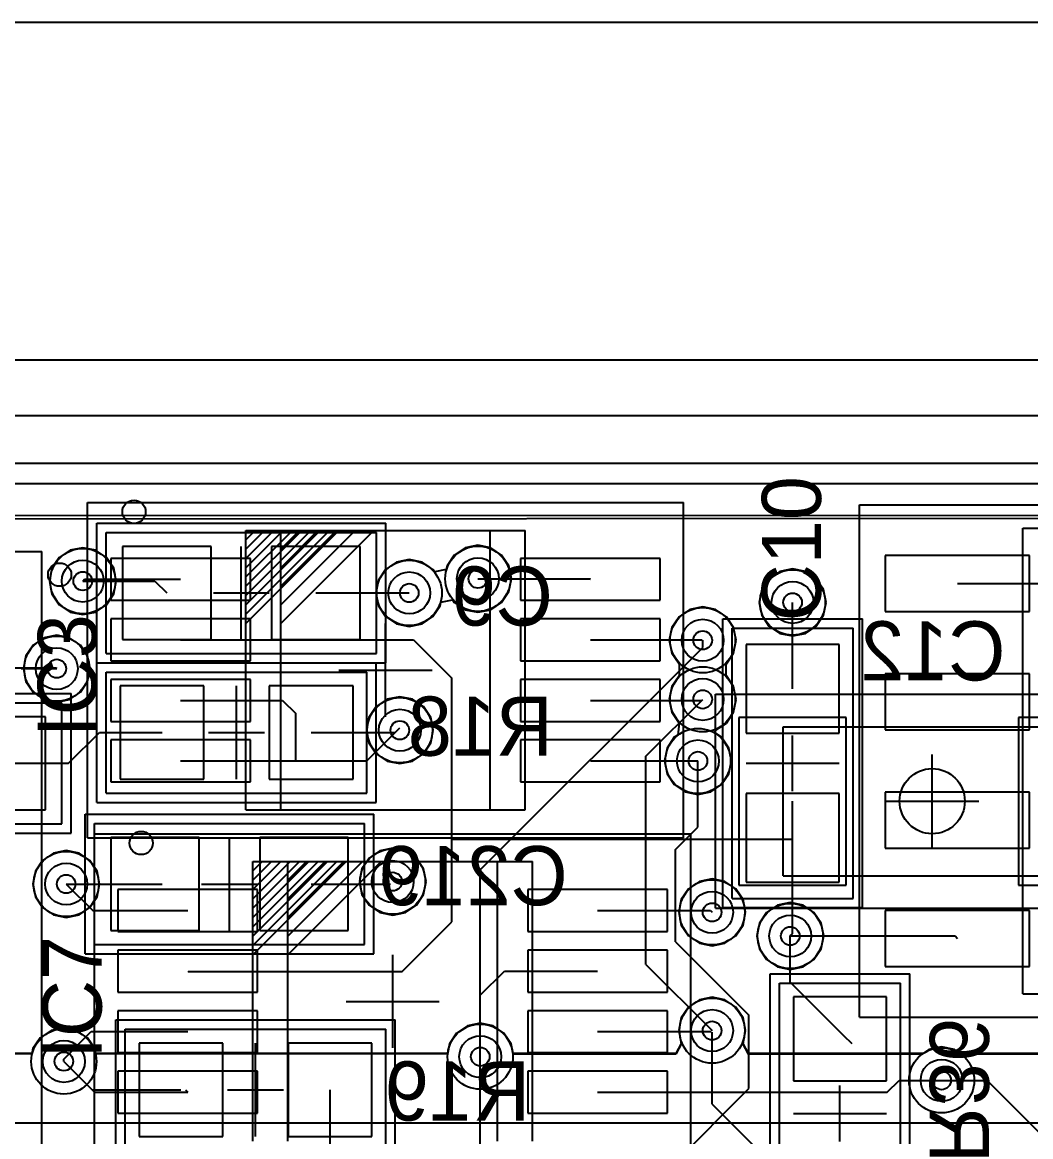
# Model space of a CAD drawing. Extents: x 28 to 300, y 18 to 330.
# Drawn here: x 169.56 to 180.39, y 187.81 to 199.77 of the extents above; entities that cross this region are included whole.
import ezdxf

# ---------------------------------------------------------------- set-up
doc = ezdxf.new("R2010")
doc.units = 0
for name, color, linetype in [('BOTTOMLAYER', 5, 'CONTINUOUS'), ('BOTTOMOVERLAY', 54, 'CONTINUOUS'), ('BOTTOMPASTE', 16, 'CONTINUOUS'), ('BOTTOMSOLDER', 6, 'CONTINUOUS'), ('DRILLDRAWING', 1, 'CONTINUOUS'), ('INTERNALPLANE1', 76, 'CONTINUOUS'), ('INTERNALPLANE6', 136, 'CONTINUOUS'), ('KEEPOUTLAYER', 6, 'CONTINUOUS'), ('MECHANICAL1', 6, 'CONTINUOUS'), ('MECHANICAL14', 56, 'CONTINUOUS'), ('MECHANICAL15', 56, 'CONTINUOUS'), ('MECHANICAL16', 56, 'CONTINUOUS'), ('MECHANICAL9', 56, 'CONTINUOUS'), ('MIDLAYER1', 16, 'CONTINUOUS'), ('MIDLAYER3', 90, 'CONTINUOUS'), ('MULTILAYER', 9, 'CONTINUOUS'), ('TOPLAYER', 1, 'CONTINUOUS'), ('TOPOVERLAY', 2, 'CONTINUOUS'), ('TOPPASTE', 8, 'CONTINUOUS'), ('TOPSOLDER', 216, 'CONTINUOUS'), ('VIAHOLELAYER', 16, 'CONTINUOUS')]:
    doc.layers.add(name, color=color, linetype=linetype)

msp = doc.modelspace()

# ---------------------------------------------------------------- linework, layer by layer
at = {"layer": 'BOTTOMLAYER'}
for p, q in [((171.59, 194.145), (170.64, 194.145)), ((170.64, 194.145), (170.64, 193.145)), ((171.59, 193.145), (171.59, 194.145)), ((173.19, 194.145), (172.24, 194.145)), ((172.24, 194.145), (172.24, 193.145)), ((173.19, 193.145), (173.19, 194.145)), ((170.213, 193.772), (170.988, 193.772)), ((170.988, 193.772), (171.115, 193.645)), ((172.715, 193.645), (173.718, 193.645)), ((170.64, 193.145), (171.59, 193.145)), ((172.24, 193.145), (173.19, 193.145)), ((176.868, 193.058), (176.868, 193.137)), ((174.48, 190.671), (176.868, 193.058)), ((169.553, 192.832), (169.934, 192.832)), ((171.514, 192.646), (170.614, 192.646)), ((170.614, 192.646), (170.614, 191.646)), ((171.514, 191.646), (171.514, 192.646)), ((173.114, 192.646), (172.214, 192.646)), ((172.214, 192.646), (172.214, 191.646)), ((173.114, 191.646), (173.114, 192.646)), ((176.258, 191.892), (176.868, 192.502)), ((169.812, 192.316), (168.862, 192.316)), ((169.812, 191.316), (169.812, 192.316)), ((178.407, 192.309), (177.257, 192.309)), ((177.257, 192.309), (177.257, 190.509)), ((178.407, 190.509), (178.407, 192.309)), ((181.407, 192.309), (180.257, 192.309)), ((180.257, 192.309), (180.257, 190.509)), ((170.061, 191.816), (170.391, 192.146)), ((170.391, 192.146), (171.064, 192.146)), ((172.664, 192.146), (173.566, 192.146)), ((169.337, 191.816), (170.061, 191.816)), ((176.258, 189.657), (176.258, 191.892)), ((176.817, 191.13), (176.817, 191.841)), ((170.614, 191.646), (171.514, 191.646)), ((172.214, 191.646), (173.114, 191.646)), ((168.862, 191.316), (169.812, 191.316)), ((177.832, 189.986), (177.832, 191.409)), ((176.576, 190.889), (176.817, 191.13)), ((171.463, 191.02), (170.513, 191.02)), ((170.513, 191.02), (170.513, 190.02)), ((171.463, 190.02), (171.463, 191.02)), ((173.063, 191.02), (172.113, 191.02)), ((172.113, 191.02), (172.113, 190.02)), ((173.063, 190.02), (173.063, 191.02)), ((176.576, 189.898), (176.576, 190.889)), ((174.48, 188.666), (174.48, 190.671)), ((170.035, 190.52), (170.988, 190.52)), ((170.988, 190.52), (171.064, 190.52)), ((172.664, 190.52), (173.515, 190.52)), ((177.257, 190.509), (178.407, 190.509)), ((180.257, 190.509), (181.407, 190.509)), ((170.513, 190.02), (171.463, 190.02)), ((172.113, 190.02), (173.063, 190.02)), ((176.576, 189.898), (177.363, 189.111)), ((177.808, 189.962), (177.832, 189.986)), ((177.808, 189.466), (177.808, 189.962)), ((176.258, 189.657), (176.969, 188.946)), ((177.808, 189.466), (178.379, 188.895)), ((178.841, 189.307), (177.841, 189.307)), ((177.841, 189.307), (177.841, 188.407)), ((178.841, 188.407), (178.841, 189.307)), ((177.363, 188.323), (177.363, 189.111)), ((170.817, 188.811), (170.817, 187.811)), ((171.717, 188.811), (170.817, 188.811)), ((171.717, 187.811), (171.717, 188.811)), ((172.417, 188.811), (172.417, 187.811)), ((173.317, 188.811), (172.417, 188.811)), ((173.317, 187.811), (173.317, 188.811)), ((178.379, 188.895), (178.468, 188.806)), ((170.01, 188.615), (170.315, 188.311)), ((175.953, 186.914), (177.363, 188.323)), ((177.841, 188.407), (178.841, 188.407)), ((170.315, 188.311), (171.267, 188.311)), ((172.867, 186.685), (172.867, 188.311)), ((170.817, 187.811), (171.717, 187.811)), ((172.417, 187.811), (173.317, 187.811))]:
    msp.add_line(p, q, dxfattribs=at)
for centre in [(170.213, 193.772), (174.455, 193.797), (173.718, 193.645), (177.833, 193.543), (176.868, 193.137), (169.934, 192.832), (176.868, 192.502), (173.617, 192.171), (176.817, 191.841), (170.035, 190.52), (173.54, 190.546), (176.969, 190.216), (177.808, 189.962), (176.969, 188.946), (170.01, 188.615), (174.48, 188.666), (179.433, 188.412)]:
    msp.add_circle(centre, 0.225, dxfattribs=at)
at = {"layer": 'BOTTOMOVERLAY'}
for p, q in [((171.915, 193.145), (171.915, 194.145)), ((171.864, 191.646), (171.864, 192.646)), ((178.782, 192.209), (179.882, 192.209)), ((171.788, 190.02), (171.788, 191.02)), ((178.782, 190.609), (179.882, 190.609)), ((172.067, 187.811), (172.067, 188.811)), ((177.841, 188.057), (178.841, 188.057))]:
    msp.add_line(p, q, dxfattribs=at)
at = {"layer": 'BOTTOMPASTE'}
for p, q in [((171.59, 194.145), (170.64, 194.145)), ((170.64, 194.145), (170.64, 193.145)), ((171.59, 193.145), (171.59, 194.145)), ((173.19, 194.145), (172.24, 194.145)), ((172.24, 194.145), (172.24, 193.145)), ((173.19, 193.145), (173.19, 194.145)), ((170.64, 193.145), (171.59, 193.145)), ((172.24, 193.145), (173.19, 193.145)), ((171.514, 192.646), (170.614, 192.646)), ((170.614, 192.646), (170.614, 191.646)), ((171.514, 191.646), (171.514, 192.646)), ((173.114, 192.646), (172.214, 192.646)), ((172.214, 192.646), (172.214, 191.646)), ((173.114, 191.646), (173.114, 192.646)), ((169.812, 192.316), (168.862, 192.316)), ((169.812, 191.316), (169.812, 192.316)), ((178.407, 192.309), (177.257, 192.309)), ((177.257, 192.309), (177.257, 190.509)), ((178.407, 190.509), (178.407, 192.309)), ((181.407, 192.309), (180.257, 192.309)), ((180.257, 192.309), (180.257, 190.509)), ((170.614, 191.646), (171.514, 191.646)), ((172.214, 191.646), (173.114, 191.646)), ((168.862, 191.316), (169.812, 191.316)), ((171.463, 191.02), (170.513, 191.02)), ((170.513, 191.02), (170.513, 190.02)), ((171.463, 190.02), (171.463, 191.02)), ((173.063, 191.02), (172.113, 191.02)), ((172.113, 191.02), (172.113, 190.02)), ((173.063, 190.02), (173.063, 191.02)), ((177.257, 190.509), (178.407, 190.509)), ((180.257, 190.509), (181.407, 190.509)), ((170.513, 190.02), (171.463, 190.02)), ((172.113, 190.02), (173.063, 190.02)), ((178.841, 189.307), (177.841, 189.307)), ((177.841, 189.307), (177.841, 188.407)), ((178.841, 188.407), (178.841, 189.307)), ((170.817, 188.811), (170.817, 187.811)), ((171.717, 188.811), (170.817, 188.811)), ((171.717, 187.811), (171.717, 188.811)), ((172.417, 188.811), (172.417, 187.811)), ((173.317, 188.811), (172.417, 188.811)), ((173.317, 187.811), (173.317, 188.811)), ((177.841, 188.407), (178.841, 188.407)), ((170.817, 187.811), (171.717, 187.811)), ((172.417, 187.811), (173.317, 187.811))]:
    msp.add_line(p, q, dxfattribs=at)
at = {"layer": 'BOTTOMSOLDER'}
for p, q in [((171.59, 194.145), (170.64, 194.145)), ((170.64, 194.145), (170.64, 193.145)), ((171.59, 193.145), (171.59, 194.145)), ((173.19, 194.145), (172.24, 194.145)), ((172.24, 194.145), (172.24, 193.145)), ((173.19, 193.145), (173.19, 194.145)), ((170.64, 193.145), (171.59, 193.145)), ((172.24, 193.145), (173.19, 193.145)), ((171.514, 192.646), (170.614, 192.646)), ((170.614, 192.646), (170.614, 191.646)), ((171.514, 191.646), (171.514, 192.646)), ((173.114, 192.646), (172.214, 192.646)), ((172.214, 192.646), (172.214, 191.646)), ((173.114, 191.646), (173.114, 192.646)), ((169.812, 192.316), (168.862, 192.316)), ((169.812, 191.316), (169.812, 192.316)), ((178.407, 192.309), (177.257, 192.309)), ((177.257, 192.309), (177.257, 190.509)), ((178.407, 190.509), (178.407, 192.309)), ((181.407, 192.309), (180.257, 192.309)), ((180.257, 192.309), (180.257, 190.509)), ((170.614, 191.646), (171.514, 191.646)), ((172.214, 191.646), (173.114, 191.646)), ((168.862, 191.316), (169.812, 191.316)), ((171.463, 191.02), (170.513, 191.02)), ((170.513, 191.02), (170.513, 190.02)), ((171.463, 190.02), (171.463, 191.02)), ((173.063, 191.02), (172.113, 191.02)), ((172.113, 191.02), (172.113, 190.02)), ((173.063, 190.02), (173.063, 191.02)), ((177.257, 190.509), (178.407, 190.509)), ((180.257, 190.509), (181.407, 190.509)), ((170.513, 190.02), (171.463, 190.02)), ((172.113, 190.02), (173.063, 190.02)), ((178.841, 189.307), (177.841, 189.307)), ((177.841, 189.307), (177.841, 188.407)), ((178.841, 188.407), (178.841, 189.307)), ((170.817, 188.811), (170.817, 187.811)), ((171.717, 188.811), (170.817, 188.811)), ((171.717, 187.811), (171.717, 188.811)), ((172.417, 188.811), (172.417, 187.811)), ((173.317, 188.811), (172.417, 188.811)), ((173.317, 187.811), (173.317, 188.811)), ((177.841, 188.407), (178.841, 188.407)), ((170.817, 187.811), (171.717, 187.811)), ((172.417, 187.811), (173.317, 187.811))]:
    msp.add_line(p, q, dxfattribs=at)
at = {"layer": 'DRILLDRAWING'}
msp.add_line((165.56, 199.771), (248.661, 199.771), dxfattribs=at)
for centre in [(170.213, 193.772), (174.455, 193.797), (173.718, 193.645), (177.833, 193.543), (176.868, 193.137), (169.934, 192.832), (176.868, 192.502), (173.617, 192.171), (176.817, 191.841), (170.035, 190.52), (173.54, 190.546), (176.969, 190.216), (177.808, 189.962), (176.969, 188.946), (170.01, 188.615), (174.48, 188.666), (179.433, 188.412)]:
    msp.add_circle(centre, 0.1, dxfattribs=at)
at = {"layer": 'INTERNALPLANE1'}
for p, q in [((77.3, 195.549), (248.7, 195.549)), ((162.154, 195.039), (203.79, 195.039))]:
    msp.add_line(p, q, dxfattribs=at)
for centre in [(174.455, 193.797), (173.718, 193.645), (177.833, 193.543), (176.868, 193.137), (169.934, 192.832), (176.868, 192.502), (173.617, 192.171), (176.817, 191.841), (173.54, 190.546), (176.969, 190.216), (177.808, 189.962), (176.969, 188.946), (170.01, 188.615), (174.48, 188.666), (179.433, 188.412)]:
    msp.add_circle(centre, 0.35, dxfattribs=at)
at = {"layer": 'INTERNALPLANE6'}
for p, q in [((77.3, 195.549), (248.7, 195.549)), ((77.81, 195.039), (248.189, 195.039))]:
    msp.add_line(p, q, dxfattribs=at)
for centre in [(170.213, 193.772), (176.868, 193.137), (169.934, 192.832), (176.868, 192.502), (173.617, 192.171), (176.817, 191.841), (170.035, 190.52), (177.808, 189.962), (176.969, 188.946), (170.01, 188.615), (174.48, 188.666), (179.433, 188.412)]:
    msp.add_circle(centre, 0.35, dxfattribs=at)
at = {"layer": 'KEEPOUTLAYER'}
msp.add_line((77.724, 194.818), (248.039, 194.818), dxfattribs=at)
at = {"layer": 'MECHANICAL1'}
msp.add_line((77.3, 195.549), (248.7, 195.549), dxfattribs=at)
at = {"layer": 'MECHANICAL14'}
for p, q in [((170.465, 194.295), (173.365, 194.295)), ((170.465, 192.995), (170.465, 194.295)), ((171.963, 194.316), (174.963, 194.316)), ((171.963, 191.316), (171.963, 194.316)), ((171.963, 193.316), (172.963, 194.316)), ((171.963, 193.416), (172.863, 194.316)), ((171.963, 193.516), (172.763, 194.316)), ((171.963, 193.616), (172.663, 194.316)), ((171.963, 193.716), (172.563, 194.316)), ((171.963, 193.816), (172.463, 194.316)), ((171.963, 193.916), (172.363, 194.316)), ((171.963, 194.016), (172.263, 194.316)), ((171.963, 194.116), (172.163, 194.316)), ((171.963, 194.216), (172.063, 194.316)), ((173.365, 192.995), (173.365, 194.295)), ((174.963, 191.316), (174.963, 194.316)), ((180.303, 194.341), (184.303, 194.341)), ((180.303, 189.341), (180.303, 194.341)), ((177.183, 193.266), (178.483, 193.266)), ((177.183, 190.366), (177.183, 193.266)), ((178.483, 190.366), (178.483, 193.266)), ((170.465, 192.995), (173.365, 192.995)), ((170.464, 191.496), (170.464, 192.796)), ((170.464, 192.796), (173.264, 192.796)), ((173.264, 191.496), (173.264, 192.796)), ((167.087, 192.466), (169.987, 192.466)), ((169.987, 191.166), (169.987, 192.466)), ((177.732, 190.609), (177.732, 192.209)), ((177.732, 192.209), (180.932, 192.209)), ((170.464, 191.496), (173.264, 191.496)), ((171.963, 191.316), (174.963, 191.316)), ((167.087, 191.166), (169.987, 191.166)), ((170.338, 191.17), (173.238, 191.17)), ((170.338, 189.87), (170.338, 191.17)), ((173.238, 189.87), (173.238, 191.17)), ((172.04, 190.76), (175.04, 190.76)), ((172.04, 187.76), (172.04, 190.76)), ((172.04, 189.76), (173.04, 190.76)), ((172.04, 189.86), (172.94, 190.76)), ((172.04, 189.96), (172.84, 190.76)), ((172.04, 190.06), (172.74, 190.76)), ((172.04, 190.16), (172.64, 190.76)), ((172.04, 190.26), (172.54, 190.76)), ((172.04, 190.36), (172.44, 190.76)), ((172.04, 190.46), (172.34, 190.76)), ((172.04, 190.56), (172.24, 190.76)), ((172.04, 190.66), (172.14, 190.76)), ((175.04, 187.76), (175.04, 190.76)), ((177.732, 190.609), (180.932, 190.609)), ((177.183, 190.366), (178.483, 190.366)), ((170.338, 189.87), (173.238, 189.87)), ((177.691, 186.657), (177.691, 189.457)), ((177.691, 189.457), (178.991, 189.457)), ((178.991, 186.657), (178.991, 189.457)), ((180.303, 189.341), (184.303, 189.341)), ((170.667, 188.961), (173.467, 188.961)), ((170.667, 187.661), (170.667, 188.961)), ((173.467, 187.661), (173.467, 188.961))]:
    msp.add_line(p, q, dxfattribs=at)
at = {"layer": 'MECHANICAL15'}
for p, q in [((170.263, 191.016), (170.263, 194.616)), ((170.263, 194.616), (176.663, 194.616)), ((176.663, 191.016), (176.663, 194.616)), ((178.553, 189.091), (178.553, 194.591)), ((178.553, 194.591), (186.053, 194.591)), ((170.365, 192.895), (170.365, 194.395)), ((170.365, 194.395), (173.465, 194.395)), ((173.465, 192.895), (173.465, 194.395)), ((162.075, 194.091), (169.775, 194.091)), ((169.775, 187.391), (169.775, 194.091)), ((171.915, 193.345), (171.915, 193.945)), ((171.615, 193.645), (172.215, 193.645)), ((173.463, 192.316), (173.463, 193.316)), ((170.364, 191.396), (170.364, 192.896)), ((170.364, 192.896), (173.364, 192.896)), ((170.365, 192.895), (173.465, 192.895)), ((173.364, 191.396), (173.364, 192.896)), ((172.963, 192.816), (173.963, 192.816)), ((166.987, 192.566), (170.087, 192.566)), ((170.087, 191.066), (170.087, 192.566)), ((171.864, 191.846), (171.864, 192.446)), ((171.564, 192.146), (172.164, 192.146)), ((170.364, 191.396), (173.364, 191.396)), ((170.238, 189.77), (170.238, 191.27)), ((170.238, 191.27), (173.338, 191.27)), ((173.338, 189.77), (173.338, 191.27)), ((166.987, 191.066), (170.087, 191.066)), ((170.263, 191.016), (176.663, 191.016)), ((170.34, 187.46), (170.34, 191.06)), ((170.34, 191.06), (176.74, 191.06)), ((176.74, 187.46), (176.74, 191.06)), ((171.788, 190.22), (171.788, 190.82)), ((171.488, 190.52), (172.088, 190.52)), ((170.238, 189.77), (173.338, 189.77)), ((173.54, 188.76), (173.54, 189.76)), ((177.591, 189.557), (179.091, 189.557)), ((177.591, 186.557), (177.591, 189.557)), ((179.091, 186.557), (179.091, 189.557)), ((173.04, 189.26), (174.04, 189.26)), ((170.567, 187.561), (170.567, 189.061)), ((170.567, 189.061), (173.567, 189.061)), ((173.567, 187.561), (173.567, 189.061)), ((178.553, 189.091), (186.053, 189.091)), ((172.067, 188.011), (172.067, 188.611)), ((178.341, 187.757), (178.341, 188.357)), ((171.767, 188.311), (172.367, 188.311)), ((178.041, 188.057), (178.641, 188.057))]:
    msp.add_line(p, q, dxfattribs=at)
at = {"layer": 'MECHANICAL16'}
for p, q in [((177.083, 190.266), (177.083, 193.366)), ((177.083, 193.366), (178.583, 193.366)), ((178.583, 190.266), (178.583, 193.366)), ((177.007, 190.259), (177.007, 192.559)), ((177.007, 192.559), (181.657, 192.559)), ((177.833, 191.516), (177.833, 192.116)), ((179.332, 190.909), (179.332, 191.909)), ((177.533, 191.816), (178.133, 191.816)), ((178.832, 191.409), (179.832, 191.409)), ((177.007, 190.259), (181.657, 190.259)), ((177.083, 190.266), (178.583, 190.266))]:
    msp.add_line(p, q, dxfattribs=at)
msp.add_circle((179.332, 191.409), 0.35, dxfattribs=at)
at = {"layer": 'MECHANICAL9'}
msp.add_line((108.384, 196.149), (196.184, 196.149), dxfattribs=at)
at = {"layer": 'MIDLAYER1'}
for p, q in [((166.213, 194.44), (247.635, 194.491)), ((170.076, 194.103), (169.959, 194.025)), ((170.213, 194.13), (170.076, 194.103)), ((170.35, 194.103), (170.213, 194.13)), ((170.467, 194.025), (170.35, 194.103)), ((174.317, 194.128), (174.201, 194.051)), ((174.455, 194.156), (174.317, 194.128)), ((174.592, 194.128), (174.455, 194.156)), ((174.709, 194.051), (174.592, 194.128)), ((169.959, 194.025), (169.881, 193.909)), ((170.545, 193.909), (170.467, 194.025)), ((173.581, 193.976), (173.464, 193.898)), ((173.718, 194.003), (173.581, 193.976)), ((173.856, 193.976), (173.718, 194.003)), ((173.972, 193.898), (173.856, 193.976)), ((174.201, 194.051), (174.123, 193.934)), ((174.786, 193.934), (174.709, 194.051)), ((169.881, 193.909), (169.854, 193.772)), ((170.572, 193.772), (170.545, 193.909)), ((173.464, 193.898), (173.387, 193.782)), ((173.991, 193.87), (173.972, 193.898)), ((174.115, 193.895), (173.991, 193.87)), ((174.123, 193.934), (174.115, 193.895)), ((174.814, 193.797), (174.786, 193.934)), ((177.696, 193.874), (177.579, 193.797)), ((177.833, 193.902), (177.696, 193.874)), ((177.97, 193.874), (177.833, 193.902)), ((178.087, 193.797), (177.97, 193.874)), ((169.854, 193.772), (169.881, 193.634)), ((170.545, 193.634), (170.572, 193.772)), ((173.387, 193.782), (173.359, 193.645)), ((174.786, 193.66), (174.814, 193.797)), ((177.579, 193.797), (177.501, 193.68)), ((178.165, 193.68), (178.087, 193.797)), ((169.881, 193.634), (169.959, 193.518)), ((170.467, 193.518), (170.545, 193.634)), ((173.359, 193.645), (173.387, 193.507)), ((174.709, 193.543), (174.786, 193.66)), ((177.501, 193.68), (177.474, 193.543)), ((178.192, 193.543), (178.165, 193.68)), ((169.959, 193.518), (170.076, 193.44)), ((170.35, 193.44), (170.467, 193.518)), ((173.387, 193.507), (173.464, 193.391)), ((173.972, 193.391), (174.05, 193.507)), ((174.05, 193.507), (174.058, 193.547)), ((174.058, 193.547), (174.182, 193.571)), ((174.182, 193.571), (174.201, 193.543)), ((174.201, 193.543), (174.317, 193.465)), ((174.317, 193.465), (174.455, 193.438)), ((174.455, 193.438), (174.592, 193.465)), ((174.592, 193.465), (174.709, 193.543)), ((176.73, 193.468), (176.614, 193.39)), ((176.868, 193.495), (176.73, 193.468)), ((177.005, 193.468), (176.868, 193.495)), ((177.122, 193.39), (177.005, 193.468)), ((177.474, 193.543), (177.501, 193.406)), ((178.165, 193.406), (178.192, 193.543)), ((170.076, 193.44), (170.213, 193.413)), ((170.213, 193.413), (170.35, 193.44)), ((173.464, 193.391), (173.581, 193.313)), ((173.856, 193.313), (173.972, 193.391)), ((176.614, 193.39), (176.536, 193.274)), ((177.199, 193.274), (177.122, 193.39)), ((177.501, 193.406), (177.579, 193.289)), ((178.087, 193.289), (178.165, 193.406)), ((173.581, 193.313), (173.718, 193.286)), ((173.718, 193.286), (173.856, 193.313)), ((176.536, 193.274), (176.509, 193.137)), ((177.227, 193.137), (177.199, 193.274)), ((177.579, 193.289), (177.696, 193.211)), ((177.97, 193.211), (178.087, 193.289)), ((169.796, 193.163), (169.68, 193.085)), ((169.934, 193.191), (169.796, 193.163)), ((170.071, 193.163), (169.934, 193.191)), ((170.187, 193.085), (170.071, 193.163)), ((176.509, 193.137), (176.536, 192.999)), ((177.199, 192.999), (177.227, 193.137)), ((177.696, 193.211), (177.833, 193.184)), ((177.833, 193.184), (177.97, 193.211)), ((169.68, 193.085), (169.602, 192.969)), ((170.265, 192.969), (170.187, 193.085)), ((176.536, 192.999), (176.614, 192.883)), ((177.122, 192.883), (177.199, 192.999)), ((169.602, 192.969), (169.575, 192.832)), ((170.293, 192.832), (170.265, 192.969)), ((176.614, 192.883), (176.614, 192.883)), ((176.614, 192.883), (176.614, 192.756)), ((177.121, 192.756), (177.121, 192.883)), ((177.121, 192.883), (177.122, 192.883)), ((169.575, 192.832), (169.602, 192.694)), ((170.265, 192.694), (170.293, 192.832)), ((176.614, 192.755), (176.536, 192.639)), ((176.614, 192.756), (176.614, 192.755)), ((177.122, 192.755), (177.121, 192.756)), ((177.199, 192.639), (177.122, 192.755)), ((169.602, 192.694), (169.68, 192.578)), ((170.187, 192.578), (170.265, 192.694)), ((176.536, 192.639), (176.509, 192.502)), ((177.227, 192.502), (177.199, 192.639)), ((169.68, 192.578), (169.796, 192.5)), ((169.796, 192.5), (169.934, 192.473)), ((169.934, 192.473), (170.071, 192.5)), ((170.071, 192.5), (170.187, 192.578)), ((173.479, 192.503), (173.363, 192.425)), ((173.617, 192.53), (173.479, 192.503)), ((173.754, 192.503), (173.617, 192.53)), ((173.87, 192.425), (173.754, 192.503)), ((176.509, 192.502), (176.536, 192.364)), ((177.199, 192.364), (177.227, 192.502)), ((173.363, 192.425), (173.285, 192.309)), ((173.948, 192.309), (173.87, 192.425)), ((173.285, 192.309), (173.258, 192.171)), ((173.976, 192.171), (173.948, 192.309)), ((176.536, 192.364), (176.614, 192.248)), ((177.122, 192.248), (177.199, 192.364)), ((173.258, 192.171), (173.285, 192.034)), ((173.948, 192.034), (173.976, 192.171)), ((176.616, 192.245), (176.6, 192.119)), ((176.614, 192.248), (176.614, 192.248)), ((176.614, 192.248), (176.614, 192.248)), ((176.614, 192.248), (176.616, 192.245)), ((177, 192.142), (177.005, 192.17)), ((177.071, 192.095), (177, 192.142)), ((177.005, 192.17), (177.122, 192.248)), ((173.285, 192.034), (173.363, 191.918)), ((173.87, 191.918), (173.948, 192.034)), ((176.563, 192.095), (176.485, 191.978)), ((176.6, 192.119), (176.563, 192.095)), ((177.149, 191.978), (177.071, 192.095)), ((173.363, 191.918), (173.479, 191.84)), ((173.754, 191.84), (173.87, 191.918)), ((176.485, 191.978), (176.458, 191.841)), ((177.176, 191.841), (177.149, 191.978)), ((173.479, 191.84), (173.617, 191.812)), ((173.617, 191.812), (173.754, 191.84)), ((176.458, 191.841), (176.485, 191.704)), ((177.149, 191.704), (177.176, 191.841)), ((176.485, 191.704), (176.563, 191.587)), ((177.071, 191.587), (177.149, 191.704)), ((176.563, 191.587), (176.68, 191.51)), ((176.954, 191.51), (177.071, 191.587)), ((176.68, 191.51), (176.817, 191.482)), ((176.817, 191.482), (176.954, 191.51)), ((169.898, 190.852), (169.781, 190.774)), ((170.035, 190.879), (169.898, 190.852)), ((170.173, 190.852), (170.035, 190.879)), ((170.289, 190.774), (170.173, 190.852)), ((173.403, 190.877), (173.287, 190.799)), ((173.54, 190.905), (173.403, 190.877)), ((173.678, 190.877), (173.54, 190.905)), ((173.794, 190.799), (173.678, 190.877)), ((169.781, 190.774), (169.704, 190.658)), ((170.367, 190.658), (170.289, 190.774)), ((173.287, 190.799), (173.209, 190.683)), ((173.872, 190.683), (173.794, 190.799)), ((169.704, 190.658), (169.676, 190.52)), ((170.394, 190.52), (170.367, 190.658)), ((173.209, 190.683), (173.182, 190.546)), ((173.899, 190.546), (173.872, 190.683)), ((169.676, 190.52), (169.704, 190.383)), ((170.367, 190.383), (170.394, 190.52)), ((173.182, 190.546), (173.209, 190.408)), ((173.872, 190.408), (173.899, 190.546)), ((176.716, 190.469), (176.638, 190.353)), ((176.832, 190.547), (176.716, 190.469)), ((176.969, 190.574), (176.832, 190.547)), ((177.107, 190.547), (176.969, 190.574)), ((177.223, 190.469), (177.107, 190.547)), ((177.301, 190.353), (177.223, 190.469)), ((169.704, 190.383), (169.781, 190.267)), ((170.289, 190.267), (170.367, 190.383)), ((173.209, 190.408), (173.287, 190.292)), ((173.794, 190.292), (173.872, 190.408)), ((176.638, 190.353), (176.611, 190.216)), ((177.328, 190.216), (177.301, 190.353)), ((169.781, 190.267), (169.898, 190.189)), ((170.173, 190.189), (170.289, 190.267)), ((173.287, 190.292), (173.403, 190.214)), ((173.678, 190.214), (173.794, 190.292)), ((177.67, 190.293), (177.554, 190.215)), ((177.808, 190.32), (177.67, 190.293)), ((177.945, 190.293), (177.808, 190.32)), ((178.061, 190.215), (177.945, 190.293)), ((169.898, 190.189), (170.035, 190.161)), ((170.035, 190.161), (170.173, 190.189)), ((173.403, 190.214), (173.54, 190.187)), ((173.54, 190.187), (173.678, 190.214)), ((176.611, 190.216), (176.638, 190.078)), ((177.301, 190.078), (177.328, 190.216)), ((177.554, 190.215), (177.476, 190.099)), ((178.139, 190.099), (178.061, 190.215)), ((176.638, 190.078), (176.716, 189.962)), ((177.223, 189.962), (177.301, 190.078)), ((177.476, 190.099), (177.449, 189.962)), ((178.167, 189.962), (178.139, 190.099)), ((176.716, 189.962), (176.832, 189.884)), ((176.832, 189.884), (176.969, 189.857)), ((176.969, 189.857), (177.107, 189.884)), ((177.107, 189.884), (177.223, 189.962)), ((177.449, 189.962), (177.476, 189.824)), ((178.139, 189.824), (178.167, 189.962)), ((177.476, 189.824), (177.554, 189.708)), ((178.061, 189.708), (178.139, 189.824)), ((177.554, 189.708), (177.67, 189.63)), ((177.67, 189.63), (177.808, 189.603)), ((177.808, 189.603), (177.945, 189.63)), ((177.945, 189.63), (178.061, 189.708)), ((176.832, 189.277), (176.716, 189.199)), ((176.969, 189.304), (176.832, 189.277)), ((177.107, 189.277), (176.969, 189.304)), ((177.223, 189.199), (177.107, 189.277)), ((176.716, 189.199), (176.638, 189.083)), ((177.301, 189.083), (177.223, 189.199)), ((176.638, 189.083), (176.611, 188.946)), ((177.328, 188.946), (177.301, 189.083)), ((169.872, 188.947), (169.756, 188.869)), ((170.01, 188.974), (169.872, 188.947)), ((170.147, 188.947), (170.01, 188.974)), ((170.264, 188.869), (170.147, 188.947)), ((174.226, 188.92), (174.149, 188.803)), ((174.343, 188.998), (174.226, 188.92)), ((174.48, 189.025), (174.343, 188.998)), ((174.618, 188.998), (174.48, 189.025)), ((174.734, 188.92), (174.618, 188.998)), ((174.812, 188.803), (174.734, 188.92)), ((176.611, 188.946), (176.638, 188.808)), ((177.301, 188.808), (177.328, 188.946)), ((169.756, 188.869), (169.678, 188.753)), ((170.341, 188.753), (170.264, 188.869)), ((174.149, 188.803), (174.127, 188.695)), ((174.833, 188.695), (174.812, 188.803)), ((176.639, 188.807), (176.579, 188.695)), ((176.638, 188.808), (176.639, 188.807)), ((177.3, 188.807), (177.301, 188.808)), ((177.36, 188.695), (177.3, 188.807)), ((169.667, 188.696), (161.677, 188.696)), ((169.678, 188.753), (169.667, 188.696)), ((170.353, 188.696), (170.341, 188.753)), ((174.127, 188.695), (170.353, 188.696)), ((176.579, 188.695), (174.833, 188.695)), ((179.223, 188.695), (177.36, 188.695)), ((179.296, 188.744), (179.223, 188.695)), ((179.433, 188.771), (179.296, 188.744)), ((179.571, 188.744), (179.433, 188.771)), ((179.644, 188.695), (179.571, 188.744)), ((186.283, 188.694), (179.644, 188.695)), ((139.171, 187.955), (185.885, 187.955))]:
    msp.add_line(p, q, dxfattribs=at)
for centre in [(170.213, 193.772), (174.455, 193.797), (173.718, 193.645), (177.833, 193.543), (176.868, 193.137), (169.934, 192.832), (176.868, 192.502), (173.617, 192.171), (176.817, 191.841), (170.035, 190.52), (173.54, 190.546), (176.969, 190.216), (177.808, 189.962), (176.969, 188.946), (170.01, 188.615), (174.48, 188.666), (179.433, 188.412)]:
    msp.add_circle(centre, 0.225, dxfattribs=at)
at = {"layer": 'MIDLAYER3'}
for p, q in [((166.083, 194.475), (247.659, 194.492)), ((170.076, 194.103), (169.959, 194.025)), ((170.213, 194.13), (170.076, 194.103)), ((170.35, 194.103), (170.213, 194.13)), ((170.467, 194.025), (170.35, 194.103)), ((174.317, 194.128), (174.201, 194.051)), ((174.455, 194.156), (174.317, 194.128)), ((174.592, 194.128), (174.455, 194.156)), ((174.709, 194.051), (174.592, 194.128)), ((169.959, 194.025), (169.881, 193.909)), ((170.545, 193.909), (170.467, 194.025)), ((173.581, 193.976), (173.464, 193.898)), ((173.718, 194.003), (173.581, 193.976)), ((173.856, 193.976), (173.718, 194.003)), ((173.972, 193.898), (173.856, 193.976)), ((174.201, 194.051), (174.123, 193.934)), ((174.786, 193.934), (174.709, 194.051)), ((169.881, 193.909), (169.854, 193.772)), ((170.572, 193.772), (170.545, 193.909)), ((173.464, 193.898), (173.387, 193.782)), ((173.991, 193.87), (173.972, 193.898)), ((174.115, 193.895), (173.991, 193.87)), ((174.123, 193.934), (174.115, 193.895)), ((174.814, 193.797), (174.786, 193.934)), ((177.696, 193.874), (177.579, 193.797)), ((177.833, 193.902), (177.696, 193.874)), ((177.97, 193.874), (177.833, 193.902)), ((178.087, 193.797), (177.97, 193.874)), ((169.854, 193.772), (169.881, 193.634)), ((170.545, 193.634), (170.572, 193.772)), ((173.387, 193.782), (173.359, 193.645)), ((174.786, 193.66), (174.814, 193.797)), ((177.579, 193.797), (177.501, 193.68)), ((178.165, 193.68), (178.087, 193.797)), ((169.881, 193.634), (169.959, 193.518)), ((170.467, 193.518), (170.545, 193.634)), ((173.359, 193.645), (173.387, 193.507)), ((174.709, 193.543), (174.786, 193.66)), ((177.501, 193.68), (177.474, 193.543)), ((178.192, 193.543), (178.165, 193.68)), ((169.959, 193.518), (170.076, 193.44)), ((170.35, 193.44), (170.467, 193.518)), ((173.387, 193.507), (173.464, 193.391)), ((173.972, 193.391), (174.05, 193.507)), ((174.05, 193.507), (174.058, 193.547)), ((174.058, 193.547), (174.182, 193.571)), ((174.182, 193.571), (174.201, 193.543)), ((174.201, 193.543), (174.317, 193.465)), ((174.317, 193.465), (174.455, 193.438)), ((174.455, 193.438), (174.592, 193.465)), ((174.592, 193.465), (174.709, 193.543)), ((176.73, 193.468), (176.614, 193.39)), ((176.868, 193.495), (176.73, 193.468)), ((177.005, 193.468), (176.868, 193.495)), ((177.122, 193.39), (177.005, 193.468)), ((177.474, 193.543), (177.501, 193.406)), ((178.165, 193.406), (178.192, 193.543)), ((170.076, 193.44), (170.213, 193.413)), ((170.213, 193.413), (170.35, 193.44)), ((173.464, 193.391), (173.581, 193.313)), ((173.856, 193.313), (173.972, 193.391)), ((176.614, 193.39), (176.536, 193.274)), ((177.199, 193.274), (177.122, 193.39)), ((177.501, 193.406), (177.579, 193.289)), ((178.087, 193.289), (178.165, 193.406)), ((173.581, 193.313), (173.718, 193.286)), ((173.718, 193.286), (173.856, 193.313)), ((176.536, 193.274), (176.509, 193.137)), ((177.227, 193.137), (177.199, 193.274)), ((177.579, 193.289), (177.696, 193.211)), ((177.97, 193.211), (178.087, 193.289)), ((169.796, 193.163), (169.68, 193.085)), ((169.934, 193.191), (169.796, 193.163)), ((170.071, 193.163), (169.934, 193.191)), ((170.187, 193.085), (170.071, 193.163)), ((176.509, 193.137), (176.536, 192.999)), ((177.199, 192.999), (177.227, 193.137)), ((177.696, 193.211), (177.833, 193.184)), ((177.833, 193.184), (177.97, 193.211)), ((169.68, 193.085), (169.602, 192.969)), ((170.265, 192.969), (170.187, 193.085)), ((176.536, 192.999), (176.614, 192.883)), ((177.122, 192.883), (177.199, 192.999)), ((169.602, 192.969), (169.575, 192.832)), ((170.293, 192.832), (170.265, 192.969)), ((176.614, 192.883), (176.614, 192.883)), ((176.614, 192.883), (176.614, 192.756)), ((177.121, 192.756), (177.121, 192.883)), ((177.121, 192.883), (177.122, 192.883)), ((169.575, 192.832), (169.602, 192.694)), ((170.265, 192.694), (170.293, 192.832)), ((176.614, 192.755), (176.536, 192.639)), ((176.614, 192.756), (176.614, 192.755)), ((177.122, 192.755), (177.121, 192.756)), ((177.199, 192.639), (177.122, 192.755)), ((169.602, 192.694), (169.68, 192.578)), ((170.187, 192.578), (170.265, 192.694)), ((176.536, 192.639), (176.509, 192.502)), ((177.227, 192.502), (177.199, 192.639)), ((169.68, 192.578), (169.796, 192.5)), ((169.796, 192.5), (169.934, 192.473)), ((169.934, 192.473), (170.071, 192.5)), ((170.071, 192.5), (170.187, 192.578)), ((173.479, 192.503), (173.363, 192.425)), ((173.617, 192.53), (173.479, 192.503)), ((173.754, 192.503), (173.617, 192.53)), ((173.87, 192.425), (173.754, 192.503)), ((176.509, 192.502), (176.536, 192.364)), ((177.199, 192.364), (177.227, 192.502)), ((173.363, 192.425), (173.285, 192.309)), ((173.948, 192.309), (173.87, 192.425)), ((173.285, 192.309), (173.258, 192.171)), ((173.976, 192.171), (173.948, 192.309)), ((176.536, 192.364), (176.614, 192.248)), ((177.122, 192.248), (177.199, 192.364)), ((173.258, 192.171), (173.285, 192.034)), ((173.948, 192.034), (173.976, 192.171)), ((176.616, 192.245), (176.6, 192.119)), ((176.614, 192.248), (176.614, 192.248)), ((176.614, 192.248), (176.614, 192.248)), ((176.614, 192.248), (176.616, 192.245)), ((177, 192.142), (177.005, 192.17)), ((177.071, 192.095), (177, 192.142)), ((177.005, 192.17), (177.122, 192.248)), ((173.285, 192.034), (173.363, 191.918)), ((173.87, 191.918), (173.948, 192.034)), ((176.563, 192.095), (176.485, 191.978)), ((176.6, 192.119), (176.563, 192.095)), ((177.149, 191.978), (177.071, 192.095)), ((173.363, 191.918), (173.479, 191.84)), ((173.754, 191.84), (173.87, 191.918)), ((176.485, 191.978), (176.458, 191.841)), ((177.176, 191.841), (177.149, 191.978)), ((173.479, 191.84), (173.617, 191.812)), ((173.617, 191.812), (173.754, 191.84)), ((176.458, 191.841), (176.485, 191.704)), ((177.149, 191.704), (177.176, 191.841)), ((176.485, 191.704), (176.563, 191.587)), ((177.071, 191.587), (177.149, 191.704)), ((176.563, 191.587), (176.68, 191.51)), ((176.954, 191.51), (177.071, 191.587)), ((176.68, 191.51), (176.817, 191.482)), ((176.817, 191.482), (176.954, 191.51)), ((169.898, 190.852), (169.781, 190.774)), ((170.035, 190.879), (169.898, 190.852)), ((170.173, 190.852), (170.035, 190.879)), ((170.289, 190.774), (170.173, 190.852)), ((173.403, 190.877), (173.287, 190.799)), ((173.54, 190.905), (173.403, 190.877)), ((173.678, 190.877), (173.54, 190.905)), ((173.794, 190.799), (173.678, 190.877)), ((169.781, 190.774), (169.704, 190.658)), ((170.367, 190.658), (170.289, 190.774)), ((173.287, 190.799), (173.209, 190.683)), ((173.872, 190.683), (173.794, 190.799)), ((169.704, 190.658), (169.676, 190.52)), ((170.394, 190.52), (170.367, 190.658)), ((173.209, 190.683), (173.182, 190.546)), ((173.899, 190.546), (173.872, 190.683)), ((169.676, 190.52), (169.704, 190.383)), ((170.367, 190.383), (170.394, 190.52)), ((173.182, 190.546), (173.209, 190.408)), ((173.872, 190.408), (173.899, 190.546)), ((176.716, 190.469), (176.638, 190.353)), ((176.832, 190.547), (176.716, 190.469)), ((176.969, 190.574), (176.832, 190.547)), ((177.107, 190.547), (176.969, 190.574)), ((177.223, 190.469), (177.107, 190.547)), ((177.301, 190.353), (177.223, 190.469)), ((169.704, 190.383), (169.781, 190.267)), ((170.289, 190.267), (170.367, 190.383)), ((173.209, 190.408), (173.287, 190.292)), ((173.794, 190.292), (173.872, 190.408)), ((176.638, 190.353), (176.611, 190.216)), ((177.328, 190.216), (177.301, 190.353)), ((169.781, 190.267), (169.898, 190.189)), ((170.173, 190.189), (170.289, 190.267)), ((173.287, 190.292), (173.403, 190.214)), ((173.678, 190.214), (173.794, 190.292)), ((177.67, 190.293), (177.554, 190.215)), ((177.808, 190.32), (177.67, 190.293)), ((177.945, 190.293), (177.808, 190.32)), ((178.061, 190.215), (177.945, 190.293)), ((169.898, 190.189), (170.035, 190.161)), ((170.035, 190.161), (170.173, 190.189)), ((173.403, 190.214), (173.54, 190.187)), ((173.54, 190.187), (173.678, 190.214)), ((176.611, 190.216), (176.638, 190.078)), ((177.301, 190.078), (177.328, 190.216)), ((177.554, 190.215), (177.476, 190.099)), ((178.139, 190.099), (178.061, 190.215)), ((176.638, 190.078), (176.716, 189.962)), ((177.223, 189.962), (177.301, 190.078)), ((177.476, 190.099), (177.449, 189.962)), ((178.167, 189.962), (178.139, 190.099)), ((176.716, 189.962), (176.832, 189.884)), ((176.832, 189.884), (176.969, 189.857)), ((176.969, 189.857), (177.107, 189.884)), ((177.107, 189.884), (177.223, 189.962)), ((177.449, 189.962), (177.476, 189.824)), ((178.139, 189.824), (178.167, 189.962)), ((177.476, 189.824), (177.554, 189.708)), ((178.061, 189.708), (178.139, 189.824)), ((177.554, 189.708), (177.67, 189.63)), ((177.67, 189.63), (177.808, 189.603)), ((177.808, 189.603), (177.945, 189.63)), ((177.945, 189.63), (178.061, 189.708)), ((176.832, 189.277), (176.716, 189.199)), ((176.969, 189.304), (176.832, 189.277)), ((177.107, 189.277), (176.969, 189.304)), ((177.223, 189.199), (177.107, 189.277)), ((176.716, 189.199), (176.638, 189.083)), ((177.301, 189.083), (177.223, 189.199)), ((176.638, 189.083), (176.611, 188.946)), ((177.328, 188.946), (177.301, 189.083)), ((169.872, 188.947), (169.756, 188.869)), ((170.01, 188.974), (169.872, 188.947)), ((170.147, 188.947), (170.01, 188.974)), ((170.264, 188.869), (170.147, 188.947)), ((174.226, 188.92), (174.149, 188.803)), ((174.343, 188.998), (174.226, 188.92)), ((174.48, 189.025), (174.343, 188.998)), ((174.618, 188.998), (174.48, 189.025)), ((174.734, 188.92), (174.618, 188.998)), ((174.812, 188.803), (174.734, 188.92)), ((176.611, 188.946), (176.638, 188.808)), ((176.969, 188.158), (176.969, 188.928)), ((177.301, 188.808), (177.328, 188.946)), ((169.756, 188.869), (169.678, 188.753)), ((170.341, 188.753), (170.264, 188.869)), ((174.149, 188.803), (174.128, 188.7)), ((174.832, 188.7), (174.812, 188.803)), ((176.638, 188.808), (176.58, 188.7)), ((177.359, 188.7), (177.301, 188.808)), ((169.668, 188.7), (161.675, 188.7)), ((169.678, 188.753), (169.668, 188.7)), ((170.352, 188.7), (170.341, 188.753)), ((174.128, 188.7), (170.352, 188.7)), ((176.58, 188.7), (174.832, 188.7)), ((179.23, 188.7), (177.359, 188.7)), ((179.296, 188.744), (179.23, 188.7)), ((179.433, 188.771), (179.296, 188.744)), ((179.571, 188.744), (179.433, 188.771)), ((179.636, 188.7), (179.571, 188.744)), ((186.292, 188.7), (179.636, 188.7)), ((174.48, 187.142), (174.48, 188.666)), ((179.433, 188.412), (179.92, 188.412)), ((179.92, 188.412), (190.304, 178.028)), ((176.969, 188.158), (177.787, 187.34))]:
    msp.add_line(p, q, dxfattribs=at)
for centre in [(170.213, 193.772), (174.455, 193.797), (173.718, 193.645), (177.833, 193.543), (176.868, 193.137), (169.934, 192.832), (176.868, 192.502), (173.617, 192.171), (176.817, 191.841), (170.035, 190.52), (173.54, 190.546), (176.969, 190.216), (177.808, 189.962), (176.969, 188.946), (170.01, 188.615), (174.48, 188.666), (179.433, 188.412)]:
    msp.add_circle(centre, 0.225, dxfattribs=at)
at = {"layer": 'MULTILAYER'}
for centre in [(170.213, 193.772), (174.455, 193.797), (173.718, 193.645), (177.833, 193.543), (176.868, 193.137), (169.934, 192.832), (176.868, 192.502), (173.617, 192.171), (176.817, 191.841), (170.035, 190.52), (173.54, 190.546), (176.969, 190.216), (177.808, 189.962), (176.969, 188.946), (170.01, 188.615), (174.48, 188.666), (179.433, 188.412)]:
    msp.add_circle(centre, 0.225, dxfattribs=at)
at = {"layer": 'TOPLAYER'}
for p, q in [((170.513, 194.016), (170.513, 193.566)), ((172.013, 194.016), (170.513, 194.016)), ((172.013, 193.566), (172.013, 194.016)), ((174.913, 194.016), (174.913, 193.566)), ((176.413, 194.016), (174.913, 194.016)), ((176.413, 193.566), (176.413, 194.016)), ((180.378, 194.046), (178.828, 194.046)), ((178.828, 194.046), (178.828, 193.446)), ((180.378, 193.446), (180.378, 194.046)), ((170.213, 193.772), (170.232, 193.791)), ((170.232, 193.791), (171.263, 193.791)), ((174.455, 193.797), (175.658, 193.797)), ((175.658, 193.797), (175.663, 193.791)), ((179.603, 193.746), (180.983, 193.746)), ((170.513, 193.566), (172.013, 193.566)), ((174.913, 193.566), (176.413, 193.566)), ((177.833, 192.616), (177.833, 193.543)), ((170.513, 193.366), (170.513, 192.916)), ((172.013, 193.366), (170.513, 193.366)), ((172.013, 192.916), (172.013, 193.366)), ((174.913, 193.366), (174.913, 192.916)), ((176.413, 193.366), (174.913, 193.366)), ((176.413, 192.916), (176.413, 193.366)), ((178.828, 193.446), (180.378, 193.446)), ((171.263, 193.141), (173.765, 193.141)), ((173.765, 193.141), (174.175, 192.73)), ((175.663, 193.141), (176.863, 193.141)), ((178.333, 193.091), (177.333, 193.091)), ((177.333, 193.091), (177.333, 192.141)), ((178.333, 192.141), (178.333, 193.091)), ((170.513, 192.916), (172.013, 192.916)), ((174.913, 192.916), (176.413, 192.916)), ((168.465, 192.841), (169.924, 192.841)), ((169.924, 192.841), (169.934, 192.832)), ((180.378, 192.776), (178.828, 192.776)), ((178.828, 192.776), (178.828, 192.176)), ((180.378, 192.176), (180.378, 192.776)), ((170.513, 192.716), (170.513, 192.266)), ((172.013, 192.716), (170.513, 192.716)), ((172.013, 192.266), (172.013, 192.716)), ((174.175, 191.003), (174.175, 192.73)), ((174.913, 192.716), (174.913, 192.266)), ((176.413, 192.716), (174.913, 192.716)), ((176.413, 192.266), (176.413, 192.716)), ((176.857, 192.491), (176.868, 192.502)), ((171.263, 192.491), (172.357, 192.491)), ((172.357, 192.491), (172.499, 192.349)), ((175.663, 192.491), (176.857, 192.491)), ((170.513, 192.266), (172.013, 192.266)), ((172.499, 191.841), (172.499, 192.349)), ((174.913, 192.266), (176.413, 192.266)), ((173.261, 191.841), (173.604, 192.184)), ((173.604, 192.184), (173.617, 192.197)), ((177.333, 192.141), (178.333, 192.141)), ((178.828, 192.176), (180.378, 192.176)), ((170.513, 192.066), (170.513, 191.616)), ((172.013, 192.066), (170.513, 192.066)), ((172.013, 191.616), (172.013, 192.066)), ((174.913, 192.066), (174.913, 191.616)), ((176.413, 192.066), (174.913, 192.066)), ((176.413, 191.616), (176.413, 192.066)), ((171.263, 191.841), (172.499, 191.841)), ((172.499, 191.841), (173.261, 191.841)), ((175.663, 191.841), (176.817, 191.841)), ((176.817, 191.841), (176.817, 191.841)), ((170.513, 191.616), (172.013, 191.616)), ((174.913, 191.616), (176.413, 191.616)), ((178.333, 191.491), (177.333, 191.491)), ((177.333, 191.491), (177.333, 190.541)), ((178.333, 190.541), (178.333, 191.491)), ((180.378, 191.506), (178.828, 191.506)), ((178.828, 191.506), (178.828, 190.906)), ((180.378, 190.906), (180.378, 191.506)), ((174.175, 190.114), (174.175, 191.003)), ((174.175, 191.003), (177.833, 191.003)), ((177.833, 189.987), (177.833, 191.003)), ((178.828, 190.906), (180.378, 190.906)), ((170.035, 190.52), (170.321, 190.235)), ((177.333, 190.541), (178.333, 190.541)), ((170.59, 190.46), (170.59, 190.01)), ((172.09, 190.46), (170.59, 190.46)), ((172.09, 190.01), (172.09, 190.46)), ((174.99, 190.46), (174.99, 190.01)), ((176.49, 190.46), (174.99, 190.46)), ((176.49, 190.01), (176.49, 190.46)), ((170.321, 190.235), (171.34, 190.235)), ((175.74, 190.235), (176.95, 190.235)), ((176.95, 190.235), (176.969, 190.216)), ((180.378, 190.236), (178.828, 190.236)), ((178.828, 190.236), (178.828, 189.636)), ((180.378, 189.636), (180.378, 190.236)), ((173.642, 189.581), (174.175, 190.114)), ((170.59, 190.01), (172.09, 190.01)), ((174.99, 190.01), (176.49, 190.01)), ((177.808, 189.962), (179.578, 189.962)), ((179.578, 189.962), (179.603, 189.936)), ((170.59, 189.81), (170.59, 189.36)), ((172.09, 189.81), (170.59, 189.81)), ((172.09, 189.36), (172.09, 189.81)), ((174.99, 189.81), (174.99, 189.36)), ((176.49, 189.81), (174.99, 189.81)), ((176.49, 189.36), (176.49, 189.81)), ((178.828, 189.636), (180.378, 189.636)), ((171.34, 189.585), (171.344, 189.581)), ((171.344, 189.581), (173.642, 189.581)), ((174.48, 189.327), (174.739, 189.585)), ((174.739, 189.585), (175.74, 189.585)), ((170.59, 189.36), (172.09, 189.36)), ((174.48, 188.666), (174.48, 189.327)), ((174.99, 189.36), (176.49, 189.36)), ((170.59, 189.16), (170.59, 188.71)), ((172.09, 189.16), (170.59, 189.16)), ((172.09, 188.71), (172.09, 189.16)), ((174.99, 189.16), (174.99, 188.71)), ((176.49, 189.16), (174.99, 189.16)), ((176.49, 188.71), (176.49, 189.16)), ((170.01, 188.641), (170.304, 188.935)), ((170.304, 188.935), (171.34, 188.935)), ((175.74, 188.935), (176.959, 188.935)), ((170.59, 188.71), (172.09, 188.71)), ((174.99, 188.71), (176.49, 188.71)), ((170.01, 188.615), (170.01, 188.641)), ((170.01, 188.615), (170.34, 188.285)), ((170.59, 188.51), (170.59, 188.06)), ((172.09, 188.51), (170.59, 188.51)), ((172.09, 188.06), (172.09, 188.51)), ((174.99, 188.51), (174.99, 188.06)), ((176.49, 188.51), (174.99, 188.51)), ((176.49, 188.06), (176.49, 188.51)), ((178.849, 188.285), (178.976, 188.412)), ((178.976, 188.412), (179.433, 188.412)), ((170.34, 188.285), (171.34, 188.285)), ((171.314, 188.311), (171.34, 188.285)), ((175.74, 188.285), (178.849, 188.285)), ((170.59, 188.06), (172.09, 188.06)), ((174.99, 188.06), (176.49, 188.06))]:
    msp.add_line(p, q, dxfattribs=at)
for centre in [(170.213, 193.772), (174.455, 193.797), (173.718, 193.645), (177.833, 193.543), (176.868, 193.137), (169.934, 192.832), (176.868, 192.502), (173.617, 192.171), (176.817, 191.841), (170.035, 190.52), (173.54, 190.546), (176.969, 190.216), (177.808, 189.962), (176.969, 188.946), (170.01, 188.615), (174.48, 188.666), (179.433, 188.412)]:
    msp.add_circle(centre, 0.225, dxfattribs=at)
at = {"layer": 'TOPOVERLAY'}
for p, q in [((172.338, 194.316), (174.588, 194.316)), ((172.338, 191.316), (172.338, 194.316)), ((172.338, 194.116), (172.538, 194.316)), ((172.338, 193.916), (172.738, 194.316)), ((172.338, 193.716), (172.938, 194.316)), ((172.338, 193.516), (173.138, 194.316)), ((172.338, 193.316), (173.338, 194.316)), ((174.588, 191.316), (174.588, 194.316)), ((177.333, 191.816), (178.333, 191.816)), ((172.338, 191.316), (174.588, 191.316)), ((172.415, 190.76), (174.665, 190.76)), ((172.415, 187.76), (172.415, 190.76)), ((172.415, 190.56), (172.615, 190.76)), ((172.415, 190.36), (172.815, 190.76)), ((172.415, 190.16), (173.015, 190.76)), ((172.415, 189.96), (173.215, 190.76)), ((172.415, 189.76), (173.415, 190.76)), ((174.665, 187.76), (174.665, 190.76))]:
    msp.add_line(p, q, dxfattribs=at)
for centre in [(170.763, 194.516), (169.965, 193.841), (170.84, 190.96)]:
    msp.add_circle(centre, 0.125, dxfattribs=at)
at = {"layer": 'TOPPASTE'}
for p, q in [((170.513, 194.016), (170.513, 193.566)), ((172.013, 194.016), (170.513, 194.016)), ((172.013, 193.566), (172.013, 194.016)), ((174.913, 194.016), (174.913, 193.566)), ((176.413, 194.016), (174.913, 194.016)), ((176.413, 193.566), (176.413, 194.016)), ((180.378, 194.046), (178.828, 194.046)), ((178.828, 194.046), (178.828, 193.446)), ((180.378, 193.446), (180.378, 194.046)), ((170.513, 193.566), (172.013, 193.566)), ((174.913, 193.566), (176.413, 193.566)), ((170.513, 193.366), (170.513, 192.916)), ((172.013, 193.366), (170.513, 193.366)), ((172.013, 192.916), (172.013, 193.366)), ((174.913, 193.366), (174.913, 192.916)), ((176.413, 193.366), (174.913, 193.366)), ((176.413, 192.916), (176.413, 193.366)), ((178.828, 193.446), (180.378, 193.446)), ((178.333, 193.091), (177.333, 193.091)), ((177.333, 193.091), (177.333, 192.141)), ((178.333, 192.141), (178.333, 193.091)), ((170.513, 192.916), (172.013, 192.916)), ((174.913, 192.916), (176.413, 192.916)), ((180.378, 192.776), (178.828, 192.776)), ((178.828, 192.776), (178.828, 192.176)), ((180.378, 192.176), (180.378, 192.776)), ((170.513, 192.716), (170.513, 192.266)), ((172.013, 192.716), (170.513, 192.716)), ((172.013, 192.266), (172.013, 192.716)), ((174.913, 192.716), (174.913, 192.266)), ((176.413, 192.716), (174.913, 192.716)), ((176.413, 192.266), (176.413, 192.716)), ((170.513, 192.266), (172.013, 192.266)), ((174.913, 192.266), (176.413, 192.266)), ((177.333, 192.141), (178.333, 192.141)), ((178.828, 192.176), (180.378, 192.176)), ((170.513, 192.066), (170.513, 191.616)), ((172.013, 192.066), (170.513, 192.066)), ((172.013, 191.616), (172.013, 192.066)), ((174.913, 192.066), (174.913, 191.616)), ((176.413, 192.066), (174.913, 192.066)), ((176.413, 191.616), (176.413, 192.066)), ((170.513, 191.616), (172.013, 191.616)), ((174.913, 191.616), (176.413, 191.616)), ((178.333, 191.491), (177.333, 191.491)), ((177.333, 191.491), (177.333, 190.541)), ((178.333, 190.541), (178.333, 191.491)), ((180.378, 191.506), (178.828, 191.506)), ((178.828, 191.506), (178.828, 190.906)), ((180.378, 190.906), (180.378, 191.506)), ((178.828, 190.906), (180.378, 190.906)), ((177.333, 190.541), (178.333, 190.541)), ((170.59, 190.46), (170.59, 190.01)), ((172.09, 190.46), (170.59, 190.46)), ((172.09, 190.01), (172.09, 190.46)), ((174.99, 190.46), (174.99, 190.01)), ((176.49, 190.46), (174.99, 190.46)), ((176.49, 190.01), (176.49, 190.46)), ((180.378, 190.236), (178.828, 190.236)), ((178.828, 190.236), (178.828, 189.636)), ((180.378, 189.636), (180.378, 190.236)), ((170.59, 190.01), (172.09, 190.01)), ((174.99, 190.01), (176.49, 190.01)), ((170.59, 189.81), (170.59, 189.36)), ((172.09, 189.81), (170.59, 189.81)), ((172.09, 189.36), (172.09, 189.81)), ((174.99, 189.81), (174.99, 189.36)), ((176.49, 189.81), (174.99, 189.81)), ((176.49, 189.36), (176.49, 189.81)), ((178.828, 189.636), (180.378, 189.636)), ((170.59, 189.36), (172.09, 189.36)), ((174.99, 189.36), (176.49, 189.36)), ((170.59, 189.16), (170.59, 188.71)), ((172.09, 189.16), (170.59, 189.16)), ((172.09, 188.71), (172.09, 189.16)), ((174.99, 189.16), (174.99, 188.71)), ((176.49, 189.16), (174.99, 189.16)), ((176.49, 188.71), (176.49, 189.16)), ((170.59, 188.71), (172.09, 188.71)), ((174.99, 188.71), (176.49, 188.71)), ((170.59, 188.51), (170.59, 188.06)), ((172.09, 188.51), (170.59, 188.51)), ((172.09, 188.06), (172.09, 188.51)), ((174.99, 188.51), (174.99, 188.06)), ((176.49, 188.51), (174.99, 188.51)), ((176.49, 188.06), (176.49, 188.51)), ((170.59, 188.06), (172.09, 188.06)), ((174.99, 188.06), (176.49, 188.06))]:
    msp.add_line(p, q, dxfattribs=at)
at = {"layer": 'TOPSOLDER'}
for p, q in [((170.513, 194.016), (170.513, 193.566)), ((172.013, 194.016), (170.513, 194.016)), ((172.013, 193.566), (172.013, 194.016)), ((174.913, 194.016), (174.913, 193.566)), ((176.413, 194.016), (174.913, 194.016)), ((176.413, 193.566), (176.413, 194.016)), ((180.378, 194.046), (178.828, 194.046)), ((178.828, 194.046), (178.828, 193.446)), ((180.378, 193.446), (180.378, 194.046)), ((170.513, 193.566), (172.013, 193.566)), ((174.913, 193.566), (176.413, 193.566)), ((170.513, 193.366), (170.513, 192.916)), ((172.013, 193.366), (170.513, 193.366)), ((172.013, 192.916), (172.013, 193.366)), ((174.913, 193.366), (174.913, 192.916)), ((176.413, 193.366), (174.913, 193.366)), ((176.413, 192.916), (176.413, 193.366)), ((178.828, 193.446), (180.378, 193.446)), ((178.333, 193.091), (177.333, 193.091)), ((177.333, 193.091), (177.333, 192.141)), ((178.333, 192.141), (178.333, 193.091)), ((170.513, 192.916), (172.013, 192.916)), ((174.913, 192.916), (176.413, 192.916)), ((180.378, 192.776), (178.828, 192.776)), ((178.828, 192.776), (178.828, 192.176)), ((180.378, 192.176), (180.378, 192.776)), ((170.513, 192.716), (170.513, 192.266)), ((172.013, 192.716), (170.513, 192.716)), ((172.013, 192.266), (172.013, 192.716)), ((174.913, 192.716), (174.913, 192.266)), ((176.413, 192.716), (174.913, 192.716)), ((176.413, 192.266), (176.413, 192.716)), ((170.513, 192.266), (172.013, 192.266)), ((174.913, 192.266), (176.413, 192.266)), ((177.333, 192.141), (178.333, 192.141)), ((178.828, 192.176), (180.378, 192.176)), ((170.513, 192.066), (170.513, 191.616)), ((172.013, 192.066), (170.513, 192.066)), ((172.013, 191.616), (172.013, 192.066)), ((174.913, 192.066), (174.913, 191.616)), ((176.413, 192.066), (174.913, 192.066)), ((176.413, 191.616), (176.413, 192.066)), ((170.513, 191.616), (172.013, 191.616)), ((174.913, 191.616), (176.413, 191.616)), ((178.333, 191.491), (177.333, 191.491)), ((177.333, 191.491), (177.333, 190.541)), ((178.333, 190.541), (178.333, 191.491)), ((180.378, 191.506), (178.828, 191.506)), ((178.828, 191.506), (178.828, 190.906)), ((180.378, 190.906), (180.378, 191.506)), ((178.828, 190.906), (180.378, 190.906)), ((177.333, 190.541), (178.333, 190.541)), ((170.59, 190.46), (170.59, 190.01)), ((172.09, 190.46), (170.59, 190.46)), ((172.09, 190.01), (172.09, 190.46)), ((174.99, 190.46), (174.99, 190.01)), ((176.49, 190.46), (174.99, 190.46)), ((176.49, 190.01), (176.49, 190.46)), ((180.378, 190.236), (178.828, 190.236)), ((178.828, 190.236), (178.828, 189.636)), ((180.378, 189.636), (180.378, 190.236)), ((170.59, 190.01), (172.09, 190.01)), ((174.99, 190.01), (176.49, 190.01)), ((170.59, 189.81), (170.59, 189.36)), ((172.09, 189.81), (170.59, 189.81)), ((172.09, 189.36), (172.09, 189.81)), ((174.99, 189.81), (174.99, 189.36)), ((176.49, 189.81), (174.99, 189.81)), ((176.49, 189.36), (176.49, 189.81)), ((178.828, 189.636), (180.378, 189.636)), ((170.59, 189.36), (172.09, 189.36)), ((174.99, 189.36), (176.49, 189.36)), ((170.59, 189.16), (170.59, 188.71)), ((172.09, 189.16), (170.59, 189.16)), ((172.09, 188.71), (172.09, 189.16)), ((174.99, 189.16), (174.99, 188.71)), ((176.49, 189.16), (174.99, 189.16)), ((176.49, 188.71), (176.49, 189.16)), ((170.59, 188.71), (172.09, 188.71)), ((174.99, 188.71), (176.49, 188.71)), ((170.59, 188.51), (170.59, 188.06)), ((172.09, 188.51), (170.59, 188.51)), ((172.09, 188.06), (172.09, 188.51)), ((174.99, 188.51), (174.99, 188.06)), ((176.49, 188.51), (174.99, 188.51)), ((176.49, 188.06), (176.49, 188.51)), ((170.59, 188.06), (172.09, 188.06)), ((174.99, 188.06), (176.49, 188.06))]:
    msp.add_line(p, q, dxfattribs=at)
at = {"layer": 'VIAHOLELAYER'}
for centre in [(170.213, 193.772), (174.455, 193.797), (173.718, 193.645), (177.833, 193.543), (176.868, 193.137), (169.934, 192.832), (176.868, 192.502), (173.617, 192.171), (176.817, 191.841), (170.035, 190.52), (173.54, 190.546), (176.969, 190.216), (177.808, 189.962), (176.969, 188.946), (170.01, 188.615), (174.48, 188.666), (179.433, 188.412)]:
    msp.add_circle(centre, 0.1, dxfattribs=at)

# ---------------------------------------------------------------- texts
at = {"layer": 'BOTTOMOVERLAY', "text_generation_flag": 2}
for s, rotation, p in [('C9', 360, (175.26, 193.294)), ('C12', 360, (180.119, 192.705)), ('R18', 360, (175.26, 191.897)), ('R36', 270, (179.306, 187.523))]:
    msp.add_text(s, height=0.635, rotation=rotation, dxfattribs=at).set_placement(p)
for s, p in [('C219', (175.42, 190.292)), ('R19', (175.014, 187.98))]:
    msp.add_text(s, height=0.635, dxfattribs=at).set_placement(p)
at = {"layer": 'TOPOVERLAY'}
for s, p in [('C10', (178.138, 193.34)), ('IC3', (170.365, 192.095)), ('IC7', (170.416, 188.641))]:
    msp.add_text(s, height=0.635, rotation=90, dxfattribs=at).set_placement(p)

doc.saveas('drawing.dxf')
